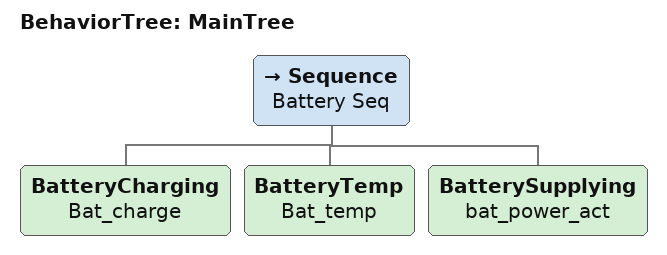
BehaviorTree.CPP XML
<root BTCPP_format="4" >
     <BehaviorTree ID="MainTree">
        <Sequence name="Battery Seq">
            <BatteryCharging  name="Bat_charge"/>
            <BatteryTemp      name="Bat_temp"/>
            <BatterySupplying name="bat_power_act"/>
        </Sequence>
     </BehaviorTree>
 </root>
